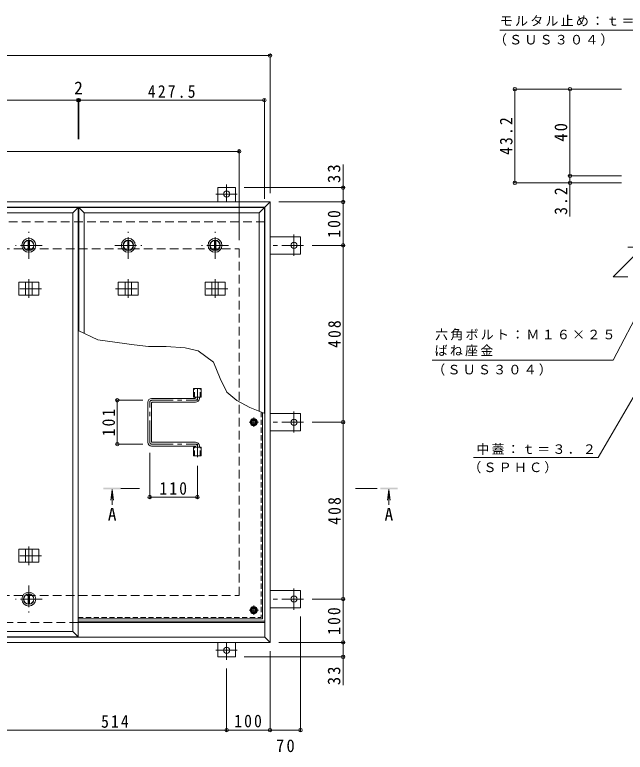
# Model space of a CAD drawing. Units: millimetres at full size, with parts at other scales. Extents: x -530 to 552, y -392 to 347.
# Drawn here: x -229.1 to 52.5, y -29.7 to 310.5 of the extents above; entities that cross this region are included whole.
import ezdxf
from ezdxf.enums import TextEntityAlignment as Align

# ---------------------------------------------------------------- set-up
doc = ezdxf.new("R2010")
doc.units = ezdxf.units.MM
doc.header["$LTSCALE"] = 2
doc.header["$PDMODE"] = 32
doc.header["$PDSIZE"] = 1.6
for name, pattern in [('CHAIN1', [8, 5, -1, 1, -1]), ('DASHED1', [1.8, 1.2, -0.6]), ('DASHED2', [3, 2, -1])]:
    doc.linetypes.add(name, pattern=pattern)
for name, color, linetype, lineweight in [('0-1_躯体', 2, 'DASHED2', 9), ('0-2_仕上', 3, 'Continuous', 9), ('0-3_建具', 4, 'Continuous', 9), ('0-5_寸法', 4, 'Continuous', 9), ('0-6_ハッチ', 6, 'Continuous', 9), ('0-7', 5, 'Continuous', 5), ('0-A', 3, 'CHAIN1', 9), ('0-B', 2, 'Continuous', 9), ('0-C', 2, 'Continuous', 9), ('0-E', 3, 'Continuous', 9), ('0-F', 7, 'Continuous', 9), ('D-5', 7, 'Continuous', 9), ('D-F', 7, 'Continuous', 9)]:
    doc.layers.add(name, color=color, linetype=linetype, lineweight=lineweight)
doc.styles.add('ＭＳ ゴシック', font='')
doc.styles.get('ＭＳ ゴシック').set_extended_font_data('MS Gothic')

msp = doc.modelspace()

# ---------------------------------------------------------------- linework, layer by layer
at = {"layer": '0-1_躯体'}
for p, q in [((-113.738, 214.952), (-457.338, 214.952)), ((-445.538, 202.552), (-125.538, 202.552)), ((-125.538, 42.552), (-125.538, 202.552)), ((-445.538, 42.552), (-125.538, 42.552)), ((-199.838, 30.152), (-457.338, 30.152))]:
    msp.add_line(p, q, dxfattribs=at)
at = {"layer": '0-1_躯体', "linetype": 'Continuous'}
msp.add_line((-113.738, 30.152), (-199.838, 30.152), dxfattribs=at)
at = {"layer": '0-2_仕上'}
for p, q in [((-199.838, 221.552), (-285.338, 221.552)), ((-199.838, 221.552), (-202.238, 219.152)), ((-199.838, 23.552), (-199.838, 221.552)), ((-197.038, 219.152), (-199.438, 221.552)), ((-113.938, 221.552), (-199.438, 221.552)), ((-199.438, 221.552), (-199.438, 164.727)), ((-113.938, 221.552), (-116.338, 219.152)), ((-113.938, 126.706), (-113.938, 221.552)), ((-202.238, 219.152), (-282.938, 219.152)), ((-202.238, 25.952), (-202.238, 219.152)), ((-116.338, 219.152), (-197.038, 219.152)), ((-197.038, 219.152), (-197.038, 163.585)), ((-116.338, 127.635), (-116.338, 219.152)), ((-146.568, 134.052), (-146.568, 138.052)), ((-146.568, 138.052), (-143.108, 138.052)), ((-143.108, 134.052), (-143.108, 138.052)), ((-146.568, 134.052), (-143.108, 134.052)), ((-146.568, 107.052), (-146.568, 111.052)), ((-146.568, 111.052), (-143.108, 111.052)), ((-143.108, 107.052), (-143.108, 111.052)), ((-146.568, 107.052), (-143.108, 107.052)), ((-282.938, 25.952), (-202.238, 25.952)), ((-199.838, 23.552), (-202.238, 25.952))]:
    msp.add_line(p, q, dxfattribs=at)
at = {"layer": '0-2_仕上', "linetype": 'DASHED1'}
for p, q in [((-146.108, 134.052), (-146.108, 138.052)), ((-143.568, 134.052), (-143.568, 138.052)), ((-146.108, 107.052), (-146.108, 111.052)), ((-143.568, 107.052), (-143.568, 111.052))]:
    msp.add_line(p, q, dxfattribs=at)
at = {"layer": '0-2_仕上'}
msp.add_lwpolyline([(-282.938, 25.952), (-285.338, 23.552), (-199.838, 23.552)], dxfattribs=at)
at = {"layer": '0-3_建具', "color": 2}
for p, q in [((-111.338, 224.152), (-459.738, 224.152)), ((-113.738, 221.752), (-457.338, 221.752)), ((-111.338, 224.152), (-113.738, 221.752)), ((-113.738, 23.352), (-113.738, 221.752)), ((-111.338, 20.952), (-111.338, 224.152)), ((-113.738, 30.152), (-199.838, 30.152)), ((-111.338, 20.952), (-459.738, 20.952)), ((-113.738, 23.352), (-457.338, 23.352)), ((-111.338, 20.952), (-113.738, 23.352))]:
    msp.add_line(p, q, dxfattribs=at)
at = {"layer": '0-3_建具'}
for p, q in [((-217.971, 187.152), (-227.206, 187.152)), ((-227.206, 187.152), (-227.206, 181.152)), ((-224.088, 187.152), (-224.088, 181.152)), ((-221.088, 187.152), (-221.088, 181.152)), ((-217.971, 187.152), (-217.971, 181.152)), ((-181.306, 187.152), (-181.306, 181.152)), ((-181.306, 187.152), (-172.071, 187.152)), ((-178.188, 187.152), (-178.188, 181.152)), ((-175.188, 187.152), (-175.188, 181.152)), ((-172.071, 187.152), (-172.071, 181.152)), ((-132.071, 187.152), (-141.306, 187.152)), ((-141.306, 187.152), (-141.306, 181.152)), ((-138.188, 187.152), (-138.188, 181.152)), ((-135.188, 187.152), (-135.188, 181.152)), ((-132.071, 187.152), (-132.071, 181.152)), ((-217.971, 181.152), (-227.206, 181.152)), ((-181.306, 181.152), (-172.071, 181.152)), ((-132.071, 181.152), (-141.306, 181.152)), ((-217.971, 63.952), (-227.206, 63.952)), ((-227.206, 57.952), (-227.206, 63.952)), ((-224.088, 57.952), (-224.088, 63.952)), ((-221.088, 57.952), (-221.088, 63.952)), ((-217.971, 57.952), (-217.971, 63.952)), ((-217.971, 57.952), (-227.206, 57.952))]:
    msp.add_line(p, q, dxfattribs=at)
at = {"layer": '0-3_建具', "linetype": 'CHAIN1'}
for p, q in [((-222.588, 188.575), (-222.588, 179.928)), ((-176.688, 188.575), (-176.688, 179.928)), ((-136.688, 188.575), (-136.688, 179.928)), ((-216.706, 184.152), (-228.47, 184.152)), ((-182.57, 184.152), (-170.806, 184.152)), ((-130.806, 184.152), (-142.57, 184.152)), ((-222.588, 56.528), (-222.588, 65.176)), ((-216.706, 60.952), (-228.47, 60.952))]:
    msp.add_line(p, q, dxfattribs=at)
at = {"layer": '0-5_寸法', "color": 7}
for p, q in [((-77.634, 230.792), (-77.634, 241.424)), ((-190.811, 160.623), (-199.838, 164.917)), ((-173.985, 158.292), (-190.811, 160.623)), ((-77.634, 14.312), (-77.634, 1.254))]:
    msp.add_line(p, q, dxfattribs=at)
at = {"layer": '0-5_寸法', "linetype": 'CHAIN1'}
for p, q in [((-171.538, 91.939), (-180.138, 91.939)), ((-71.924, 91.939), (-60.526, 91.939))]:
    msp.add_line(p, q, dxfattribs=at)
at = {"layer": '0-5_寸法'}
for p, q in [((-184.138, 91.539), (-184.791, 86.582)), ((-184.138, 91.539), (-184.138, 84.418)), ((-184.138, 91.539), (-183.486, 86.582)), ((-56.526, 91.539), (-57.178, 86.582)), ((-56.526, 91.539), (-55.873, 86.582)), ((-56.526, 91.539), (-56.526, 84.418))]:
    msp.add_line(p, q, dxfattribs=at)
at = {"layer": '0-5_寸法', "color": 7}
msp.add_lwpolyline([(-113.738, 126.628), (-120.647, 129.304), (-126.694, 132.588), (-131.207, 136.436), (-134.278, 142.725), (-137.441, 150.217), (-144.434, 155.462), (-150.427, 156.794), (-159.251, 157.46), (-167.326, 157.543), (-173.985, 158.292)], dxfattribs=at)
at = {"layer": '0-5_寸法'}
for points in [[(-188.138, 91.539), (-188.138, 92.339), (-180.138, 91.539), (-180.138, 92.339)], [(-52.526, 91.539), (-52.526, 92.339), (-60.526, 91.539), (-60.526, 92.339)]]:
    msp.add_solid(points, dxfattribs=at)
at = {"layer": '0-6_ハッチ', "linetype": 'CHAIN1'}
for p, q in [((-144.838, 138.328), (-144.838, 132.652)), ((-166.838, 113.354), (-166.838, 131.75)), ((-165.936, 132.652), (-144.838, 132.652)), ((-165.936, 112.452), (-144.838, 112.452)), ((-144.838, 106.474), (-144.838, 112.452))]:
    msp.add_line(p, q, dxfattribs=at)
at = {"layer": '0-6_ハッチ'}
for p, q in [((-145.938, 133.552), (-165.938, 133.552)), ((-145.738, 133.752), (-145.738, 134.052)), ((-143.938, 133.552), (-143.938, 134.052)), ((-167.738, 113.352), (-167.738, 131.752)), ((-165.938, 113.552), (-165.938, 131.552)), ((-165.738, 131.752), (-145.738, 131.752)), ((-165.738, 113.352), (-145.738, 113.352)), ((-145.938, 111.552), (-165.938, 111.552)), ((-145.738, 111.352), (-145.738, 111.052)), ((-143.938, 111.552), (-143.938, 111.052)), ((-199.838, 30.752), (-113.738, 30.752)), ((-199.838, 30.152), (-113.738, 30.152))]:
    msp.add_line(p, q, dxfattribs=at)
for centre, radius, start, end in [((-165.938, 131.752), 1.8, 90, 180), ((-145.938, 133.752), 0.2, 270, 0), ((-145.738, 133.552), 1.8, 270, 0), ((-165.738, 131.552), 0.2, 90, 180), ((-165.938, 113.352), 1.8, 180, 270), ((-165.738, 113.552), 0.2, 180, 270), ((-145.738, 111.552), 1.8, 0, 90), ((-145.938, 111.352), 0.2, 0, 90)]:
    msp.add_arc(centre, radius, start, end, dxfattribs=at)
at = {"layer": '0-6_ハッチ', "linetype": 'CHAIN1'}
for centre, radius, start, end in [((-145.738, 133.552), 0.9, 270.29569, 0), ((-165.936, 131.75), 0.902, 90, 180), ((-165.936, 113.354), 0.902, 180, 270), ((-145.738, 111.552), 0.9, 0, 89.70431)]:
    msp.add_arc(centre, radius, start, end, dxfattribs=at)
at = {"layer": '0-7'}
for centre, radius in [((-118.838, 122.552), 1), ((-118.838, 122.552), 0.838), ((-118.838, 35.852), 1), ((-118.838, 35.852), 0.838)]:
    msp.add_circle(centre, radius, dxfattribs=at)
at = {"layer": '0-A', "linetype": 'DASHED1'}
for p in [(-115.478, 127.302), (-199.838, 32.492)]:
    msp.add_line(p, (-115.478, 32.492), dxfattribs=at)
at = {"layer": '0-A', "linetype": 'Continuous'}
for q in [(-114.838, 127.054), (-199.838, 31.852)]:
    msp.add_line((-114.838, 31.852), q, dxfattribs=at)
at = {"layer": '0-A'}
for p, q in [((-116.702, 122.552), (-120.974, 122.552)), ((-118.838, 120.416), (-118.838, 124.688)), ((-118.838, 33.716), (-118.838, 37.988)), ((-116.702, 35.852), (-120.974, 35.852))]:
    msp.add_line(p, q, dxfattribs=at)
at = {"layer": '0-B'}
for p, q in [((-120.338, 122.552), (-119.588, 123.852)), ((-120.338, 122.552), (-119.588, 121.252)), ((-119.588, 123.852), (-118.089, 123.852)), ((-117.338, 122.552), (-118.089, 123.852)), ((-117.338, 122.552), (-118.089, 121.252)), ((-119.588, 121.252), (-118.089, 121.252)), ((-120.338, 35.852), (-119.588, 37.152)), ((-119.588, 37.152), (-118.089, 37.152)), ((-117.338, 35.852), (-118.089, 37.152)), ((-117.338, 35.852), (-118.089, 34.552))]:
    msp.add_line(p, q, dxfattribs=at)
msp.add_lwpolyline([(-120.338, 35.852), (-119.588, 34.552), (-118.089, 34.552)], dxfattribs=at)
for centre, radius in [((-118.838, 122.552), 1.7), ((-118.838, 122.552), 1.3), ((-118.838, 35.852), 1.7), ((-118.838, 35.852), 1.3)]:
    msp.add_circle(centre, radius, dxfattribs=at)
at = {"layer": '0-C', "linetype": 'CHAIN1'}
for p, q in [((-222.588, 197.952), (-222.588, 210.352)), ((-176.688, 197.952), (-176.688, 210.352)), ((-136.688, 197.952), (-136.688, 210.352)), ((-216.388, 204.152), (-228.788, 204.152)), ((-182.888, 204.152), (-170.488, 204.152)), ((-130.488, 204.152), (-142.888, 204.152)), ((-222.588, 47.152), (-222.588, 34.752)), ((-216.388, 40.952), (-228.788, 40.952))]:
    msp.add_line(p, q, dxfattribs=at)
at = {"layer": '0-C'}
for p, q in [((-222.888, 206.432), (-222.888, 201.872)), ((-222.288, 206.432), (-222.288, 201.872)), ((-176.988, 206.432), (-176.988, 201.872)), ((-176.388, 206.432), (-176.388, 201.872)), ((-136.988, 206.432), (-136.988, 201.872)), ((-136.388, 206.432), (-136.388, 201.872)), ((-222.888, 38.671), (-222.888, 43.232)), ((-222.288, 38.671), (-222.288, 43.232))]:
    msp.add_line(p, q, dxfattribs=at)
for centre, radius in [((-222.588, 204.152), 3.2), ((-222.588, 204.152), 2.4), ((-222.588, 204.152), 2.3), ((-176.688, 204.152), 3.2), ((-176.688, 204.152), 2.4), ((-176.688, 204.152), 2.3), ((-136.688, 204.152), 3.2), ((-136.688, 204.152), 2.4), ((-136.688, 204.152), 2.3), ((-222.588, 40.952), 3.2), ((-222.588, 40.952), 2.4), ((-222.588, 40.952), 2.3)]:
    msp.add_circle(centre, radius, dxfattribs=at)
at = {"layer": '0-E', "linetype": 'CHAIN1'}
for p, q in [((-131.338, 232.224), (-131.338, 224.192)), ((-136.306, 227.792), (-126.529, 227.792)), ((-100.298, 209.12), (-100.298, 199.342)), ((-95.866, 204.152), (-111.338, 204.152)), ((-100.298, 127.52), (-100.298, 117.742)), ((-95.866, 122.552), (-111.338, 122.552)), ((-100.298, 35.984), (-100.298, 45.761)), ((-95.866, 40.952), (-111.338, 40.952)), ((-131.338, 12.88), (-131.338, 20.912)), ((-136.306, 17.312), (-126.529, 17.312))]:
    msp.add_line(p, q, dxfattribs=at)
at = {"layer": '0-E'}
for p, q in [((-135.338, 230.792), (-127.338, 230.792)), ((-135.338, 224.152), (-135.338, 230.792)), ((-127.338, 224.152), (-127.338, 230.792)), ((-111.338, 208.152), (-97.298, 208.152)), ((-97.298, 208.152), (-97.298, 200.152)), ((-111.338, 200.152), (-97.298, 200.152)), ((-111.338, 126.552), (-97.298, 126.552)), ((-97.298, 126.552), (-97.298, 118.552)), ((-111.338, 118.552), (-97.298, 118.552)), ((-111.338, 44.952), (-97.298, 44.952)), ((-97.298, 36.952), (-97.298, 44.952)), ((-111.338, 36.952), (-97.298, 36.952)), ((-135.338, 20.952), (-135.338, 14.312)), ((-127.338, 20.952), (-127.338, 14.312)), ((-135.338, 14.312), (-127.338, 14.312))]:
    msp.add_line(p, q, dxfattribs=at)
for centre in [(-131.338, 227.792), (-100.298, 204.152), (-100.298, 122.552), (-100.298, 40.952), (-131.338, 17.312)]:
    msp.add_circle(centre, 1.4, dxfattribs=at)
at = {"layer": '0-F'}
for p, q in [((-459.738, 291.694), (-111.338, 291.694)), ((-111.338, 292.294), (-111.338, 228.152)), ((-285.338, 271.136), (-199.838, 271.136)), ((-199.838, 271.736), (-199.838, 253.072)), ((-199.838, 271.136), (-199.438, 271.136)), ((-199.438, 271.736), (-199.438, 253.072)), ((-199.438, 271.136), (-113.938, 271.136)), ((-113.938, 271.736), (-113.938, 225.552)), ((-445.538, 247.495), (-125.538, 247.495)), ((-125.538, 248.095), (-125.538, 206.552)), ((-77.034, 230.792), (-123.338, 230.792)), ((-77.634, 224.152), (-77.634, 230.792)), ((-77.034, 224.152), (-107.338, 224.152)), ((-77.634, 224.152), (-77.634, 204.152)), ((-77.034, 204.152), (-91.866, 204.152)), ((-77.634, 204.152), (-77.634, 122.552)), ((-182.375, 132.652), (-169.936, 132.652)), ((-181.775, 132.652), (-181.775, 112.452)), ((-77.034, 122.552), (-91.866, 122.552)), ((-77.634, 122.552), (-77.634, 40.952)), ((-182.375, 112.452), (-169.936, 112.452)), ((-166.838, 87.421), (-166.838, 108.452)), ((-144.838, 87.421), (-144.838, 102.474)), ((-144.838, 88.021), (-166.838, 88.021)), ((-77.034, 40.952), (-91.866, 40.952)), ((-77.634, 40.952), (-77.634, 20.952)), ((-97.298, -20.097), (-97.298, 32.952)), ((-77.034, 20.952), (-107.338, 20.952)), ((-77.634, 20.952), (-77.634, 14.312)), ((-77.034, 14.312), (-123.338, 14.312)), ((-111.338, -20.097), (-111.338, 16.952)), ((-131.338, -20.097), (-131.338, 8.88)), ((-234.138, -19.497), (-131.338, -19.497)), ((-131.338, -19.497), (-111.338, -19.497)), ((-111.338, -19.497), (-97.298, -19.497))]:
    msp.add_line(p, q, dxfattribs=at)
for p in [(-111.338, 291.694), (-199.838, 271.136), (-199.438, 271.136), (-113.938, 271.136), (-125.538, 247.495), (-77.634, 230.792), (-77.634, 224.152), (-77.634, 204.152), (-181.775, 132.652), (-77.634, 122.552), (-181.775, 112.452), (-166.838, 88.021), (-144.838, 88.021), (-77.634, 40.952), (-77.634, 20.952), (-77.634, 14.312), (-131.338, -19.497), (-111.338, -19.497), (-97.298, -19.497)]:
    msp.add_point(p, dxfattribs=at)
at = {"layer": 'D-5'}
for p, q in [((-5.315, 303.452), (78.472, 303.452)), ((46.86, 151.222), (82.576, 219.302)), ((46.86, 151.222), (-36.537, 151.222)), ((40.049, 106.337), (59.299, 139.502)), ((-17.495, 106.337), (40.049, 106.337))]:
    msp.add_line(p, q, dxfattribs=at)
at = {"layer": 'D-F'}
for p, q in [((0.941, 276.203), (50.718, 276.203)), ((1.541, 233.003), (1.541, 276.203)), ((50.718, 236.203), (25.988, 236.203)), ((0.941, 233.003), (50.718, 233.003)), ((26.988, 233.003), (26.988, 217.492)), ((53.718, 189.621), (46.836, 189.621))]:
    msp.add_line(p, q, dxfattribs=at)
for points in [[(26.988, 233.003), (26.988, 236.203), (26.988, 276.203)], [(53.718, 203.384), (60.599, 203.384), (46.836, 189.621)]]:
    msp.add_lwpolyline(points, dxfattribs=at)
for p in [(1.541, 276.203), (26.988, 276.203), (26.988, 236.203), (1.541, 233.003), (26.988, 233.003)]:
    msp.add_point(p, dxfattribs=at)

# ---------------------------------------------------------------- texts
at = {"layer": '0-5_寸法', "color": 2, "style": 'ＭＳ ゴシック'}
for p in [(-186.138, 75.4), (-58.526, 75.4)]:
    msp.add_text('A', height=5.865, dxfattribs=at).set_placement(p, align=Align.BOTTOM_LEFT)
at = {"layer": '0-F', "color": 2, "style": 'ＭＳ ゴシック'}
msp.add_text('2', height=5.865, dxfattribs=at).set_placement((-201.638, 272.136), align=Align.BOTTOM_LEFT)
at = {"layer": '0-F', "color": 2, "char_height": 5.865, "attachment_point": 7, "style": 'ＭＳ ゴシック'}
for s, insert in [('\\T1.28;\\W0.9;427.5', (-167.688, 272.136)), ('\\T1.27;\\W0.9;110', (-162.338, 89.021)), ('\\T1.27;\\W0.9;514', (-189.238, -18.497)), ('\\T1.27;\\W0.9;100', (-127.838, -18.297)), ('\\T1.27;\\W0.95;70', (-108.568, -29.71))]:
    msp.add_mtext(s, dxfattribs=dict(at, insert=insert))
at = {"layer": '0-F', "color": 2, "char_height": 5.865, "attachment_point": 7, "rotation": 90, "style": 'ＭＳ ゴシック'}
for s, insert in [('\\T1.27;\\W0.95;33', (-78.834, 232.924)), ('\\T1.27;\\W0.9;100', (-78.834, 207.652)), ('\\T1.27;\\W0.9;408', (-78.634, 156.852)), ('\\T1.27;\\W0.9;101', (-182.775, 116.052)), ('\\T1.27;\\W0.9;408', (-78.634, 75.252)), ('\\T1.27;\\W0.9;100', (-78.834, 24.452)), ('\\T1.27;\\W0.95;33', (-78.834, 1.254))]:
    msp.add_mtext(s, dxfattribs=dict(at, insert=insert))
at = {"layer": 'D-5', "char_height": 4.399, "attachment_point": 7, "style": 'ＭＳ ゴシック'}
for s, insert in [('\\T1.17;モルタル止め：ｔ＝１．０', (-5.394, 305.253)), ('\\T1.17;（ＳＵＳ３０４）', (-8.107, 296.271)), ('\\T1.17;六角ボルト：Ｍ１６×２５', (-35.232, 160.292)), ('\\T1.17;ばね座金', (-35.441, 152.948)), ('\\T1.17;（ＳＵＳ３０４）', (-36.537, 144.049)), ('\\T1.17;中蓋：ｔ＝３．２', (-16.209, 107.476)), ('\\T1.17;（ＳＰＨＣ）', (-19.944, 98.964))]:
    msp.add_mtext(s, dxfattribs=dict(at, insert=insert))
at = {"layer": 'D-F', "color": 2, "char_height": 5.865, "attachment_point": 7, "rotation": 90, "style": 'ＭＳ ゴシック'}
for s, insert in [('\\T1.28;\\W0.9;43.2', (0.541, 245.853)), ('\\T1.27;\\W0.95;40', (25.788, 251.953)), ('\\T1.27;\\W0.9;3.2', (25.788, 218.215))]:
    msp.add_mtext(s, dxfattribs=dict(at, insert=insert))

doc.saveas('drawing.dxf')
